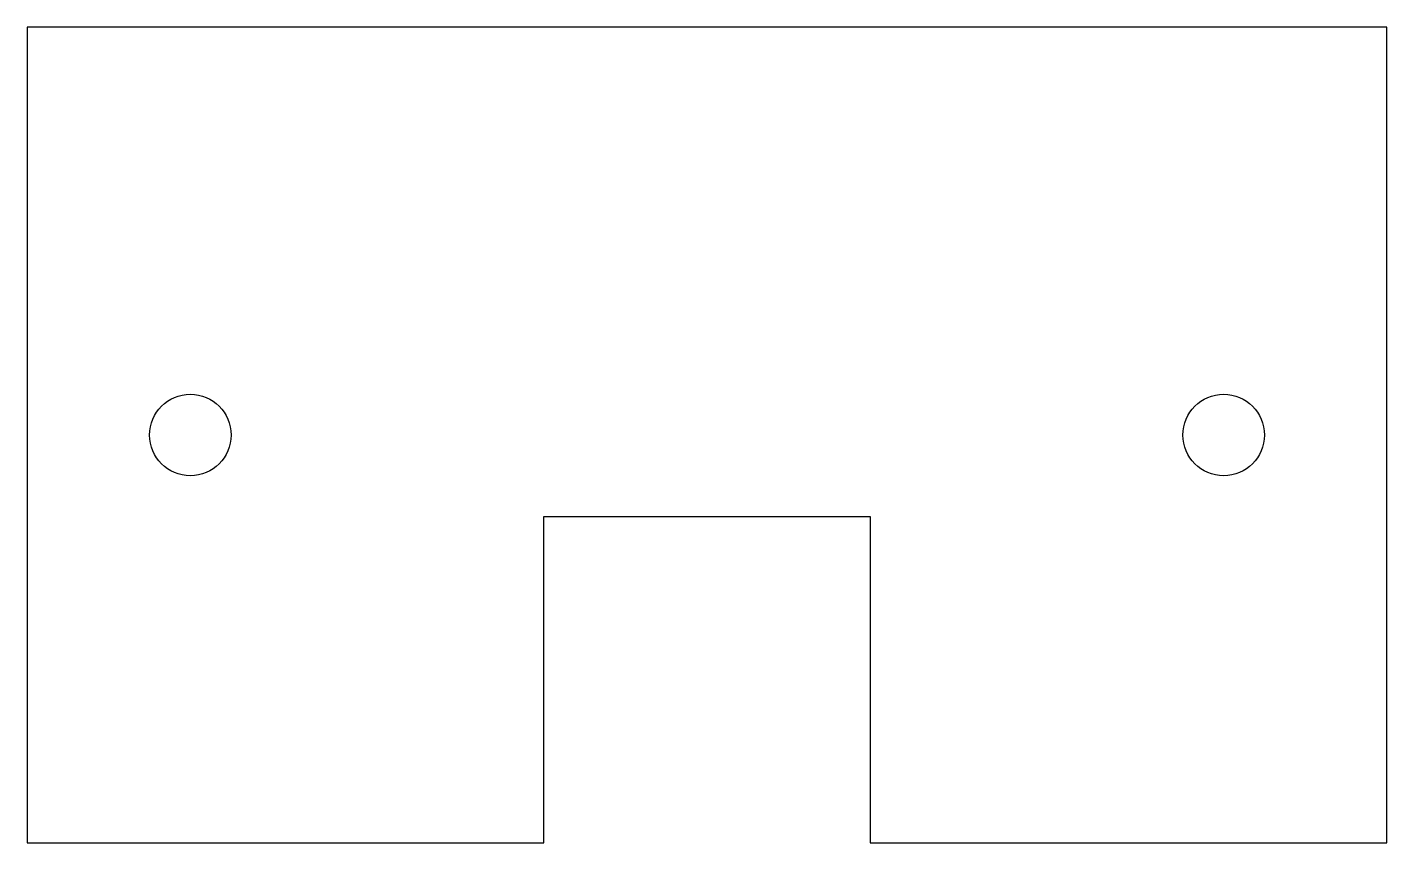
# Model space of a CAD drawing. Header units: millimetres. Extents: x -25 to 25, y 0 to 30.
import ezdxf

# ---------------------------------------------------------------- set-up
doc = ezdxf.new("R2010")
doc.units = ezdxf.units.MM
doc.layers.get('0').update_dxf_attribs({"linetype": 'CONTINUOUS'})

msp = doc.modelspace()

# ---------------------------------------------------------------- linework, layer by layer
msp.add_lwpolyline([(6, 12), (6, 0), (25, 0), (25, 30), (-25, 30), (-25, 0), (-6, 0), (-6, 12)], close=True)
for centre in [(-19, 15), (19, 15)]:
    msp.add_circle(centre, 1.5)

doc.saveas('drawing.dxf')
